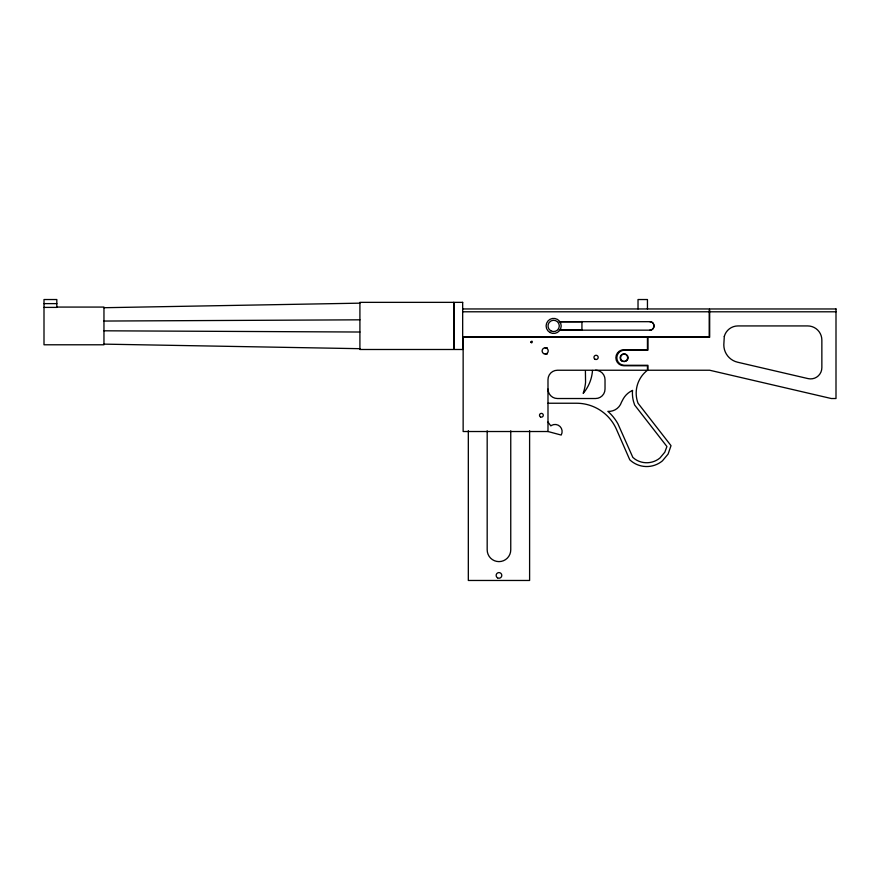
<?xml version="1.0" encoding="UTF-8"?>
<svg xmlns="http://www.w3.org/2000/svg" width="880" height="880" viewBox="0 0 880 880"><rect width="100%" height="100%" fill="white"/><g stroke="black" fill="none" stroke-linecap="round" stroke-linejoin="round"><path stroke-width="1.32" d="M530.783 341.957C533.192 339.119 532.323 344.74 530.816 342.199M559.141 330.165L649.803 330.165C655.259 330.374 655.259 321.475 649.803 321.684L559.141 321.684M103.961 307.714L359.909 303.16M103.961 321.046L359.909 319.825M44 303.622L56.826 303.622M56.826 307.076L103.961 307.076L103.961 344.784L44 344.784L44 299.53L56.826 299.53L56.826 307.395L44 307.395M462.671 308.957L709.203 308.957L709.203 336.765L462.671 336.765M462.671 311.784L709.203 311.784M709.676 311.795L836 311.795M560.252 321.816L581.933 321.816M560.252 330.033L581.933 330.033M545.16 347.842L547.426 347.842M545.16 353.98L547.426 353.98M547.987 431.519L463.144 431.519L463.144 337.238L647.449 337.238L647.449 349.734L623.887 349.734A8.008 8.008 0 0 0 615.868 357.742A8.008 8.008 0 0 0 623.887 365.761L647.449 365.761L647.449 370.238L557.414 370.238A9.427 9.427 0 0 0 547.987 379.665L547.987 431.519L561.187 435.05A7.073 7.073 0 0 0 551.529 425.392L550.858 425.909L547.987 422.092M547.987 403.238L576.51 403.238A43.604 43.604 0 0 1 616.462 429.363L629.772 459.8A24.607 24.607 0 0 0 662.42 460.867L668.118 454.047L671.022 445.654L638.022 403.238A28.853 28.853 0 0 1 647.449 370.238M103.961 330.803L359.909 332.024M103.961 344.135L359.909 348.689M621.214 360.415A3.773 3.773 0 0 0 627.528 358.721A3.773 3.773 0 0 0 622.908 354.101A3.773 3.773 0 0 0 621.214 360.415L621.731 360.811M585.409 371.151L585.563 382.404A50.05 50.05 0 0 1 583.198 393.393A39.842 39.842 0 0 0 592.493 370.458M647.449 308.957L647.449 299.53L638.022 299.53L638.022 308.957M581.933 321.453L581.933 330.407M529.606 430.683L529.606 580.47L468.325 580.47L468.325 430.683M510.752 430.815L510.752 549.835A11.781 11.781 0 0 1 498.971 561.616A11.781 11.781 0 0 1 487.179 549.835L487.179 430.815M547.987 389.092A9.427 9.427 0 0 0 557.414 398.519L595.595 398.519A9.427 9.427 0 0 0 605.022 389.092L605.022 379.665A9.427 9.427 0 0 0 595.595 370.238M649.803 321.684A4.246 4.246 0 0 1 654.049 325.93A4.246 4.246 0 0 1 649.803 330.165M632.544 390.456L632.478 390.951A32.626 32.626 0 0 0 633.446 401.258L634.634 405.009L666.919 446.523L664.818 452.188L660 457.952A20.823 20.823 0 0 1 635.338 459.382L632.852 457.424L617.881 423.753A47.377 47.377 0 0 0 609.565 412.896L607.86 411.378A13.365 13.365 0 0 0 621.489 402.193L623.348 398.684A20.031 20.031 0 0 1 631.587 390.885L632.544 390.456M724.295 336.413L723.811 344.861A17.809 17.809 0 0 0 737.583 362.208L808.082 378.609A11.231 11.231 0 0 0 821.854 367.664L821.854 340.076A14.146 14.146 0 0 0 807.719 325.93L737.957 325.93A14.146 14.146 0 0 0 724.295 336.413M453.717 302.357L359.909 302.357L359.909 349.492L453.717 349.492L453.717 302.357M462.671 302.357L454.19 302.357L454.19 349.492L462.671 349.492L462.671 302.357M836 308.968L709.676 308.968L709.676 337.238L647.922 337.238L647.922 350.207L624.349 350.207A7.546 7.546 0 0 0 616.814 357.742A7.546 7.546 0 0 0 624.349 365.288L647.922 365.288L647.922 370.238L709.676 370.238L831.281 398.519L836 398.519L836 308.968M543.631 353.562A3.069 3.069 0 0 0 548.229 350.911A3.069 3.069 0 0 0 543.631 348.26A3.069 3.069 0 0 0 543.631 353.562M595.012 359.238A2.123 2.123 0 0 0 598.191 357.401A2.123 2.123 0 0 0 595.012 355.564A2.123 2.123 0 0 0 595.012 359.238M540.452 416.889A1.881 1.881 0 0 0 543.279 415.25A1.881 1.881 0 0 0 540.452 413.622A1.881 1.881 0 0 0 540.452 416.889M497.552 577.852A2.827 2.827 0 0 0 501.798 575.399A2.827 2.827 0 0 0 497.552 572.957A2.827 2.827 0 0 0 497.552 577.852M549.879 332.464A7.546 7.546 0 0 0 561.187 325.93A7.546 7.546 0 0 0 549.879 319.396A7.546 7.546 0 0 0 549.879 332.464M550.825 330.825A5.654 5.654 0 0 0 559.306 325.93A5.654 5.654 0 0 0 550.825 321.024A5.654 5.654 0 0 0 550.825 330.825M621.687 360.415A3.773 3.773 0 0 0 628.001 358.721A3.773 3.773 0 0 0 623.381 354.101A3.773 3.773 0 0 0 621.687 360.415"/></g></svg>
